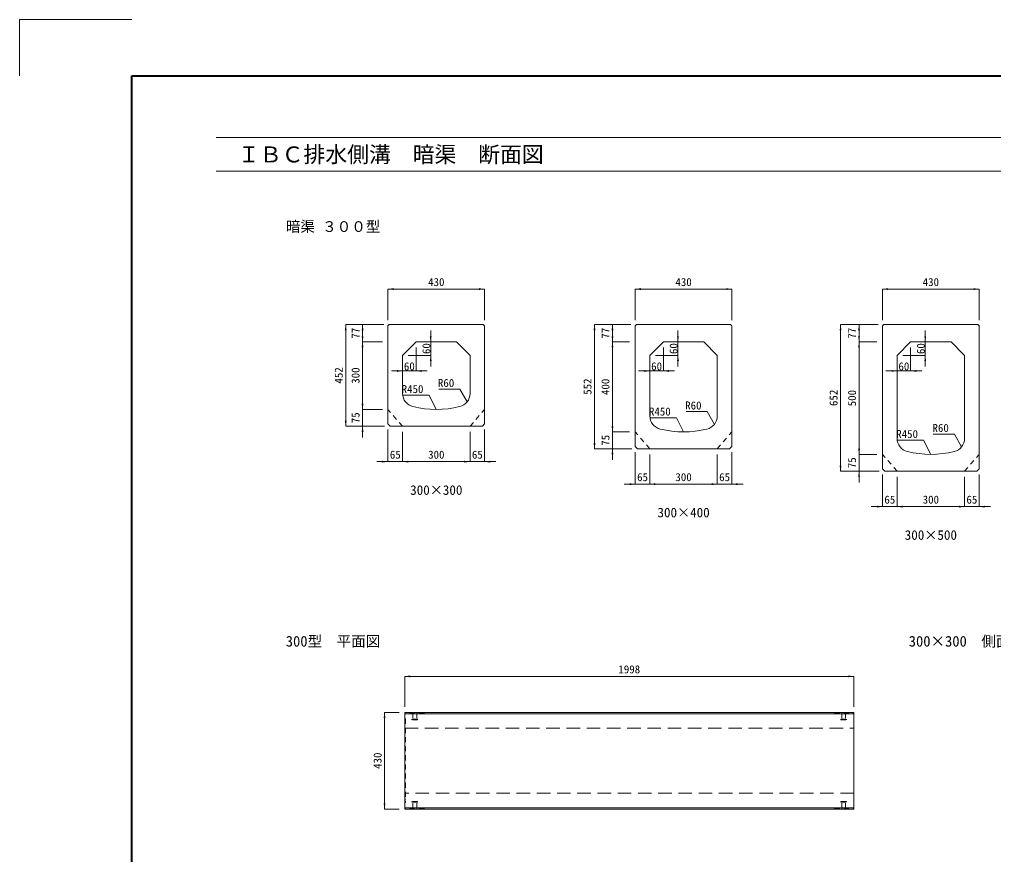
# Model space of a CAD drawing. Units: millimetres at full size. Extents: x 30799 to 61844, y 11231 to 18656.
# Drawn here: x 45844 to 50177, y 14943 to 18656 of the extents above; entities that cross this region are included whole.
import ezdxf
from ezdxf.enums import TextEntityAlignment as Align

# ---------------------------------------------------------------- set-up
doc = ezdxf.new("R2010")
doc.units = ezdxf.units.MM
doc.header["$LTSCALE"] = 30
doc.linetypes.add('USER1', pattern=[1.35, 0.75, -0.6])
doc.linetypes.add('USER3', pattern=[3, 2, -1])
for name, color, linetype, lineweight in [('0_2', 7, 'Continuous', 13), ('Defpoints_3', 8, 'Continuous', 0), ('インサート', 3, 'USER1', 5), ('側溝', 2, 'USER1', 5), ('図枠', 7, 'Continuous', 5), ('寸法線', 7, 'Continuous', 9), ('引出線', 4, 'Continuous', 9), ('本体', 2, 'Continuous', 20)]:
    doc.layers.add(name, color=color, linetype=linetype, lineweight=lineweight)
doc.styles.add('ＭＳ ゴシック', font='')
doc.styles.get('ＭＳ ゴシック').set_extended_font_data('MS Gothic')

# ---------------------------------------------------------------- blocks, each defined once
blk = doc.blocks.new('filled_arrow')
at = {"color": 0, "linetype": 'Continuous', "lineweight": -2}
blk.add_solid([(7.5, 1.25), (0, 0), (7.5, -1.25)], dxfattribs=at)

msp = doc.modelspace()

# ---------------------------------------------------------------- linework, layer by layer
at = {"layer": 'Defpoints_3', "color": 7, "lineweight": 13}
for p, q in [((45843.55, 18655.68), (46343.55, 18655.68)), ((45843.55, 18405.68), (45843.55, 18655.68))]:
    msp.add_line(p, q, dxfattribs=at)
at = {"layer": 'インサート'}
for p, q in [((47593.63, 15572.01), (47593.63, 15545.01)), ((47610.63, 15572.01), (47610.63, 15545.01)), ((49501.61, 15572.01), (49501.61, 15545.01)), ((49518.62, 15572.01), (49518.62, 15545.01)), ((47614.63, 15545.01), (47589.63, 15545.01)), ((47589.63, 15545.01), (47589.63, 15542.01)), ((47614.63, 15542.01), (47589.63, 15542.01)), ((47614.63, 15545.01), (47614.63, 15542.01)), ((49497.62, 15545.01), (49497.62, 15542.01)), ((49497.62, 15545.01), (49522.61, 15545.01)), ((49497.62, 15542.01), (49522.61, 15542.01)), ((49522.61, 15545.01), (49522.61, 15542.01)), ((47614.63, 15178.42), (47589.63, 15178.42)), ((47589.63, 15175.42), (47589.63, 15178.42)), ((47614.63, 15175.42), (47589.63, 15175.42)), ((47593.63, 15148.41), (47593.63, 15175.42)), ((47610.63, 15148.41), (47610.63, 15175.42)), ((47614.63, 15175.42), (47614.63, 15178.42)), ((49497.62, 15175.42), (49497.62, 15178.42)), ((49497.62, 15178.42), (49522.61, 15178.42)), ((49497.62, 15175.42), (49522.61, 15175.42)), ((49501.61, 15148.41), (49501.61, 15175.42)), ((49518.62, 15148.41), (49518.62, 15175.42)), ((49522.61, 15175.42), (49522.61, 15178.42))]:
    msp.add_line(p, q, dxfattribs=at)
at = {"layer": '側溝'}
for p, q in [((47557.13, 15548.22), (47560.33, 15546.21)), ((47557.13, 15530.21), (47560.33, 15532.22)), ((47560.33, 15546.21), (47560.33, 15174.22)), ((47557.13, 15190.22), (47560.33, 15188.21)), ((47557.13, 15172.21), (47560.33, 15174.22))]:
    msp.add_line(p, q, dxfattribs=at)
at = {"layer": '図枠', "lineweight": 40}
for p, q in [((46343.55, 11480.68), (46343.55, 18405.68)), ((46343.55, 18405.68), (56093.55, 18405.68))]:
    msp.add_line(p, q, dxfattribs=at)
at = {"layer": '図枠', "lineweight": 13}
for p, q in [((46718.55, 18130.68), (55718.55, 18130.68)), ((46718.55, 17980.68), (55718.55, 17980.68))]:
    msp.add_line(p, q, dxfattribs=at)
at = {"layer": '寸法線'}
for p, q in [((47482.81, 17457.09), (47912.81, 17457.09)), ((47482.81, 17318.35), (47482.81, 17457.09)), ((47912.81, 17318.35), (47912.81, 17457.09)), ((48582.81, 17457.09), (49012.81, 17457.09)), ((48582.81, 17318.35), (48582.81, 17457.09)), ((49012.81, 17318.35), (49012.81, 17457.09)), ((49682.81, 17457.09), (50112.81, 17457.09)), ((49682.81, 17318.35), (49682.81, 17457.09)), ((50112.81, 17318.35), (50112.81, 17457.09)), ((47294.83, 17299.35), (47294.83, 16847.35)), ((47463.81, 17299.35), (47294.83, 17299.35)), ((47369.79, 17299.35), (47369.79, 17222.35)), ((47463.81, 17299.35), (47369.79, 17299.35)), ((48401.63, 16747.35), (48401.63, 17299.35)), ((48563.81, 17299.35), (48401.63, 17299.35)), ((48481.43, 17222.35), (48481.43, 17299.35)), ((48563.81, 17299.35), (48481.43, 17299.35)), ((49496.14, 17299.35), (49496.14, 16647.35)), ((49663.81, 17299.35), (49496.14, 17299.35)), ((49578.35, 17299.35), (49578.35, 17222.35)), ((49663.81, 17299.35), (49578.35, 17299.35)), ((47672.9, 17112.35), (47672.9, 17272.35)), ((48772.9, 17112.35), (48772.9, 17272.35)), ((49872.9, 17112.35), (49872.9, 17272.35)), ((47457.81, 17222.35), (47369.79, 17222.35)), ((47369.79, 17222.35), (47369.79, 16922.35)), ((47457.81, 17222.35), (47369.79, 17222.35)), ((47632.81, 17222.35), (47672.9, 17222.35)), ((48481.43, 16822.35), (48481.43, 17222.35)), ((48557.81, 17222.35), (48481.43, 17222.35)), ((48557.81, 17222.35), (48481.43, 17222.35)), ((48732.81, 17222.35), (48772.9, 17222.35)), ((49657.81, 17222.35), (49578.35, 17222.35)), ((49578.35, 17222.35), (49578.35, 16722.35)), ((49657.81, 17222.35), (49578.35, 17222.35)), ((49832.81, 17222.35), (49872.9, 17222.35)), ((47572.81, 17162.35), (47672.9, 17162.35)), ((47607.81, 17197.35), (47607.81, 17093.13)), ((48672.81, 17162.35), (48772.9, 17162.35)), ((48707.81, 17197.35), (48707.81, 17093.13)), ((49772.81, 17162.35), (49872.9, 17162.35)), ((49807.81, 17197.35), (49807.81, 17093.13)), ((47547.81, 17137.35), (47547.81, 17093.13)), ((48647.81, 17137.35), (48647.81, 17093.13)), ((49747.81, 17137.35), (49747.81, 17093.13)), ((47497.81, 17093.13), (47657.81, 17093.13)), ((48597.81, 17093.13), (48757.81, 17093.13)), ((49697.81, 17093.13), (49857.81, 17093.13)), ((47369.79, 16972.35), (47369.79, 16797.35)), ((47457.81, 16922.35), (47369.79, 16922.35)), ((47457.81, 16922.35), (47369.79, 16922.35)), ((48481.43, 16697.35), (48481.43, 16872.35)), ((47467.81, 16847.35), (47294.83, 16847.35)), ((47467.81, 16847.35), (47369.79, 16847.35)), ((47482.81, 16832.35), (47482.81, 16689.78)), ((47547.81, 16822.35), (47547.81, 16689.78)), ((47547.81, 16822.35), (47547.81, 16689.78)), ((47847.81, 16822.35), (47847.81, 16689.78)), ((47847.81, 16822.35), (47847.81, 16689.78)), ((47912.81, 16832.35), (47912.81, 16689.78)), ((48557.81, 16822.35), (48481.43, 16822.35)), ((48557.81, 16822.35), (48481.43, 16822.35)), ((49578.35, 16772.35), (49578.35, 16597.35)), ((48567.81, 16747.35), (48401.63, 16747.35)), ((48567.81, 16747.35), (48481.43, 16747.35)), ((48582.81, 16732.35), (48582.81, 16589.78)), ((49012.81, 16732.35), (49012.81, 16589.78)), ((47432.81, 16689.78), (47597.81, 16689.78)), ((47547.81, 16689.78), (47847.81, 16689.78)), ((47797.81, 16689.78), (47962.81, 16689.78)), ((48647.81, 16722.35), (48647.81, 16589.78)), ((48647.81, 16722.35), (48647.81, 16589.78)), ((48947.81, 16722.35), (48947.81, 16589.78)), ((48947.81, 16722.35), (48947.81, 16589.78)), ((49657.81, 16722.35), (49578.35, 16722.35)), ((49657.81, 16722.35), (49578.35, 16722.35)), ((49667.81, 16647.35), (49496.14, 16647.35)), ((49667.81, 16647.35), (49578.35, 16647.35)), ((49682.81, 16632.35), (49682.81, 16489.78)), ((49747.81, 16622.35), (49747.81, 16489.78)), ((49747.81, 16622.35), (49747.81, 16489.78)), ((50047.81, 16622.35), (50047.81, 16489.78)), ((50047.81, 16622.35), (50047.81, 16489.78)), ((50112.81, 16632.35), (50112.81, 16489.78)), ((48532.81, 16589.78), (48697.81, 16589.78)), ((48647.81, 16589.78), (48947.81, 16589.78)), ((48897.81, 16589.78), (49062.81, 16589.78)), ((49632.81, 16489.78), (49797.81, 16489.78)), ((49747.81, 16489.78), (50047.81, 16489.78)), ((49997.81, 16489.78), (50162.81, 16489.78)), ((47557.13, 15735.2), (49555.13, 15735.2)), ((47557.13, 15600.21), (47557.13, 15735.2)), ((49555.13, 15600.21), (49555.13, 15735.2)), ((47467.66, 15145.21), (47467.66, 15575.21)), ((47532.13, 15575.21), (47467.66, 15575.21)), ((47532.13, 15145.21), (47467.66, 15145.21))]:
    msp.add_line(p, q, dxfattribs=at)
at = {"layer": '引出線'}
for points in [[(47834.88, 16955.66), (47802.65, 17012.4), (47708.74, 17012.4)], [(47697.81, 16922.35), (47665.58, 16985.32), (47547.3, 16985.32)], [(48934.88, 16855.66), (48902.65, 16912.4), (48808.74, 16912.4)], [(48797.81, 16822.35), (48765.58, 16885.32), (48647.3, 16885.32)], [(50034.88, 16755.66), (50002.65, 16812.4), (49908.74, 16812.4)], [(49897.81, 16722.35), (49865.58, 16785.32), (49747.3, 16785.32)]]:
    msp.add_lwpolyline(points, dxfattribs=at)
at = {"layer": '本体'}
for p, q in [((47482.81, 17293.35), (47488.81, 17299.35)), ((47482.81, 17293.35), (47482.81, 16857.35)), ((47906.81, 17299.35), (47488.81, 17299.35)), ((47906.81, 17299.35), (47912.81, 17293.35)), ((47912.81, 16857.35), (47912.81, 17293.35)), ((48582.81, 17293.35), (48588.81, 17299.35)), ((48582.81, 17293.35), (48582.81, 16757.35)), ((49006.81, 17299.35), (48588.81, 17299.35)), ((49006.81, 17299.35), (49012.81, 17293.35)), ((49012.81, 16757.35), (49012.81, 17293.35)), ((49682.81, 17293.35), (49688.81, 17299.35)), ((49682.81, 17293.35), (49682.81, 16657.35)), ((50106.81, 17299.35), (49688.81, 17299.35)), ((50106.81, 17299.35), (50112.81, 17293.35)), ((50112.81, 16657.35), (50112.81, 17293.35)), ((47547.81, 17162.35), (47607.81, 17222.35)), ((47787.81, 17222.35), (47607.81, 17222.35)), ((47847.81, 17162.35), (47787.81, 17222.35)), ((48647.81, 17162.35), (48707.81, 17222.35)), ((48887.81, 17222.35), (48707.81, 17222.35)), ((48887.81, 17222.35), (48947.81, 17162.35)), ((49747.81, 17162.35), (49807.81, 17222.35)), ((49987.81, 17222.35), (49807.81, 17222.35)), ((49987.81, 17222.35), (50047.81, 17162.35)), ((47547.81, 17162.35), (47547.81, 16992.88)), ((47847.81, 16992.88), (47847.81, 17162.35)), ((48647.81, 17162.35), (48647.81, 16892.88)), ((48947.81, 16892.88), (48947.81, 17162.35)), ((49747.81, 17162.35), (49747.81, 16792.88)), ((50047.81, 16792.88), (50047.81, 17162.35)), ((47482.81, 16857.35), (47492.81, 16847.35)), ((47902.81, 16847.35), (47912.81, 16857.35)), ((47492.81, 16847.35), (47902.81, 16847.35)), ((48582.81, 16757.35), (48592.81, 16747.35)), ((48592.81, 16747.35), (49002.81, 16747.35)), ((49002.81, 16747.35), (49012.81, 16757.35)), ((49682.81, 16657.35), (49692.81, 16647.35)), ((49692.81, 16647.35), (50102.81, 16647.35)), ((50102.81, 16647.35), (50112.81, 16657.35))]:
    msp.add_line(p, q, dxfattribs=at)
at = {"layer": '本体', "color": 7, "linetype": 'USER1', "lineweight": 9}
for p, q in [((47547.81, 16847.35), (47482.81, 16922.35)), ((47847.81, 16847.35), (47912.81, 16922.35)), ((48647.81, 16747.35), (48582.81, 16822.35)), ((48947.81, 16747.35), (49012.81, 16822.35)), ((49747.81, 16647.35), (49682.81, 16722.35)), ((50047.81, 16647.35), (50112.81, 16722.35))]:
    msp.add_line(p, q, dxfattribs=at)
at = {"layer": '本体', "lineweight": 13}
for p, q in [((47557.13, 15145.21), (47557.13, 15575.21)), ((47557.13, 15575.21), (49555.13, 15575.21)), ((49555.13, 15575.21), (49555.13, 15145.21)), ((49555.13, 15145.21), (47557.13, 15145.21))]:
    msp.add_line(p, q, dxfattribs=at)
at = {"layer": '本体', "linetype": 'USER1', "lineweight": 5}
for p, q in [((47642.13, 15572.01), (47557.13, 15572.01)), ((47642.13, 15572.01), (47646.13, 15575.21)), ((49470.12, 15572.01), (49466.12, 15575.21)), ((49470.12, 15572.01), (49555.12, 15572.01)), ((47642.13, 15148.41), (47557.13, 15148.41)), ((47642.13, 15148.41), (47646.13, 15145.21)), ((49470.12, 15148.41), (49466.12, 15145.21)), ((49470.12, 15148.41), (49555.12, 15148.41))]:
    msp.add_line(p, q, dxfattribs=at)
at = {"layer": '本体', "lineweight": 5}
for p, q in [((47557.13, 15569.21), (49555.13, 15569.21)), ((49555.13, 15151.21), (47557.13, 15151.21))]:
    msp.add_line(p, q, dxfattribs=at)
at = {"layer": '本体', "color": 7, "linetype": 'USER3', "lineweight": 9}
for p, q in [((47557.13, 15505.21), (49555.13, 15505.21)), ((49555.13, 15215.21), (47557.13, 15215.21))]:
    msp.add_line(p, q, dxfattribs=at)
at = {"layer": '本体'}
for centre, radius, start, end in [((47607.81, 16992.88), 60, 180, 256.65764), ((47787.81, 16992.88), 60, 283.34236, 0), ((47697.81, 17372.35), 450, 256.65764, 283.34236), ((48707.81, 16892.88), 60, 180, 256.65764), ((48887.81, 16892.88), 60, 283.34236, 0), ((48797.81, 17272.35), 450, 256.65764, 283.34236), ((49807.81, 16792.88), 60, 180, 256.65764), ((49987.81, 16792.88), 60, 283.34236, 0), ((49897.81, 17172.35), 450, 256.65764, 283.34236)]:
    msp.add_arc(centre, radius, start, end, dxfattribs=at)

# ---------------------------------------------------------------- block references
at = {"layer": '寸法線', "xscale": 3.33, "yscale": 3.33}
for p in [(47482.81, 17457.09), (48582.81, 17457.09), (49682.81, 17457.09), (47607.81, 17093.13), (48707.81, 17093.13), (49807.81, 17093.13), (47547.81, 16689.78), (47547.81, 16689.78), (47912.81, 16689.78), (48647.81, 16589.78), (48647.81, 16589.78), (49012.81, 16589.78), (49747.81, 16489.78), (49747.81, 16489.78), (50112.81, 16489.78), (47557.13, 15735.2)]:
    msp.add_blockref('filled_arrow', p, dxfattribs=at)
for p, rotation in [((47912.81, 17457.09), 180), ((49012.81, 17457.09), 180), ((50112.81, 17457.09), 180), ((47294.83, 17299.35), 270), ((47369.79, 17299.35), 270), ((48401.63, 17299.35), 270), ((48481.43, 17299.35), 270), ((49496.14, 17299.35), 270), ((49578.35, 17299.35), 270), ((47369.79, 17222.35), 90), ((47672.9, 17222.35), 90), ((48481.43, 17222.35), 90), ((48772.9, 17222.35), 90), ((49578.35, 17222.35), 90), ((49872.9, 17222.35), 90), ((47369.79, 17222.35), 270), ((48481.43, 17222.35), 270), ((49578.35, 17222.35), 270), ((47672.9, 17162.35), 270), ((48772.9, 17162.35), 270), ((49872.9, 17162.35), 270), ((47547.81, 17093.13), 180), ((48647.81, 17093.13), 180), ((49747.81, 17093.13), 180), ((47369.79, 16922.35), 90), ((47369.79, 16922.35), 90), ((47294.83, 16847.35), 90), ((47369.79, 16847.35), 270), ((48481.43, 16822.35), 90), ((48481.43, 16822.35), 90), ((48401.63, 16747.35), 90), ((48481.43, 16747.35), 270), ((49578.35, 16722.35), 90), ((49578.35, 16722.35), 90), ((47482.81, 16689.78), 180), ((47847.81, 16689.78), 180), ((47847.81, 16689.78), 180), ((49496.14, 16647.35), 90), ((49578.35, 16647.35), 270), ((48582.81, 16589.78), 180), ((48947.81, 16589.78), 180), ((48947.81, 16589.78), 180), ((49682.81, 16489.78), 180), ((50047.81, 16489.78), 180), ((50047.81, 16489.78), 180), ((49555.13, 15735.2), 180), ((47467.66, 15575.21), 270), ((47467.66, 15145.21), 90)]:
    msp.add_blockref('filled_arrow', p, dxfattribs=dict(at, rotation=rotation))
at = {"layer": '引出線', "xscale": 0.1, "yscale": 0.1}
for p, rotation in [((47834.88, 16955.66), 119.6), ((47697.81, 16922.35), 117.1), ((48934.88, 16855.66), 119.6), ((48797.81, 16822.35), 117.1), ((50034.88, 16755.66), 119.6), ((49897.81, 16722.35), 117.1)]:
    msp.add_blockref('filled_arrow', p, dxfattribs=dict(at, rotation=rotation))

# ---------------------------------------------------------------- texts
at = {"layer": '0_2', "style": 'ＭＳ ゴシック'}
for s, p in [('暗渠 ３００型', (47028.22, 17697.04)), ('300型\u3000平面図', (47028.22, 15853.35)), ('300×300\u3000側面図', (49799.57, 15853.35))]:
    msp.add_text(s, height=47.47, dxfattribs=at).set_placement(p, align=Align.BOTTOM_LEFT)
for s, p in [('300×300', (47697.81, 16563.6)), ('300×400', (48797.81, 16463.6)), ('300×500', (49897.81, 16363.6))]:
    msp.add_text(s, height=42.72, dxfattribs=at).set_placement(p, align=Align.MIDDLE_CENTER)
at = {"layer": '図枠', "style": 'ＭＳ ゴシック'}
msp.add_text('\u3000ＩＢＣ排水側溝\u3000暗渠\u3000断面図', height=71.21, dxfattribs=at).set_placement((46718.55, 18055.68), align=Align.MIDDLE_LEFT)
at = {"layer": '寸法線', "style": 'ＭＳ ゴシック'}
for s, p in [('430', (47697.81, 17488.34)), ('430', (48797.81, 17488.34)), ('430', (49897.81, 17488.34)), ('60', (47577.81, 17113.67)), ('60', (48677.81, 17113.67)), ('60', (49777.81, 17113.67)), ('65', (47515.31, 16721.03)), ('300', (47697.81, 16721.03)), ('65', (47880.31, 16721.03)), ('65', (48615.31, 16621.03)), ('300', (48797.81, 16621.03)), ('65', (48980.31, 16621.03)), ('65', (49715.31, 16521.03)), ('300', (49897.81, 16521.03)), ('65', (50080.31, 16521.03)), ('1998', (48556.13, 15766.45))]:
    msp.add_text(s, height=35.6, dxfattribs=at).set_placement(p, align=Align.MIDDLE_CENTER)
for s, p in [('77', (47338.54, 17260.85)), ('77', (48450.18, 17260.85)), ('77', (49547.1, 17260.85)), ('60', (47653.31, 17192.35)), ('60', (48753.31, 17192.35)), ('60', (49853.31, 17192.35)), ('452', (47263.58, 17073.35)), ('300', (47338.54, 17072.35)), ('552', (48370.38, 17023.35)), ('400', (48450.18, 17022.35)), ('652', (49464.89, 16973.35)), ('500', (49547.1, 16972.35)), ('75', (47338.54, 16884.85)), ('75', (48450.18, 16784.85)), ('75', (49547.1, 16684.85)), ('430', (47436.41, 15360.21))]:
    msp.add_text(s, height=35.6, rotation=90, dxfattribs=at).set_placement(p, align=Align.MIDDLE_CENTER)
at = {"layer": '引出線', "style": 'ＭＳ ゴシック'}
for s, p in [('R450', (47640.58, 17030.32)), ('R60', (47777.65, 17057.4)), ('R60', (48877.65, 16957.4)), ('R450', (48740.58, 16930.32)), ('R60', (49977.65, 16857.4)), ('R450', (49840.58, 16830.32))]:
    msp.add_text(s, height=35.6, dxfattribs=at).set_placement(p, align=Align.TOP_RIGHT)

doc.saveas('drawing.dxf')
